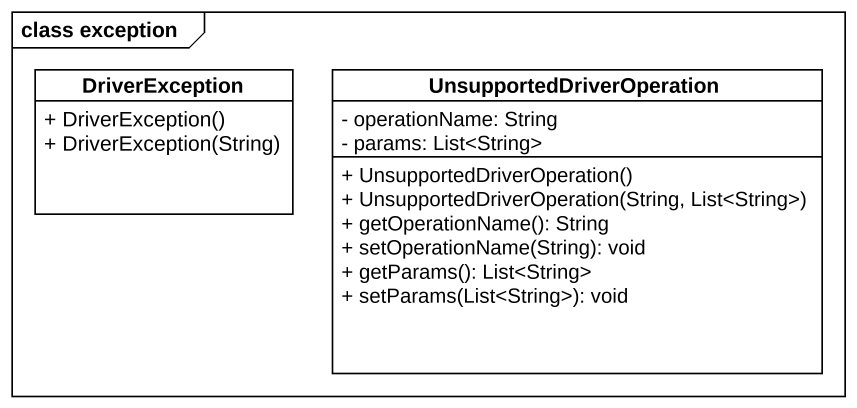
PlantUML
@startuml
mainframe class exception
hide circle
hide empty members
skinparam classAttributeIconSize 0
class DriverException {
  + DriverException()
  + DriverException(String)
}
class UnsupportedDriverOperation {
  - operationName: String
  - params: List<String>
  + UnsupportedDriverOperation()
  + UnsupportedDriverOperation(String, List<String>)
  + getOperationName(): String
  + setOperationName(String): void
  + getParams(): List<String>
  + setParams(List<String>): void
}
@enduml
